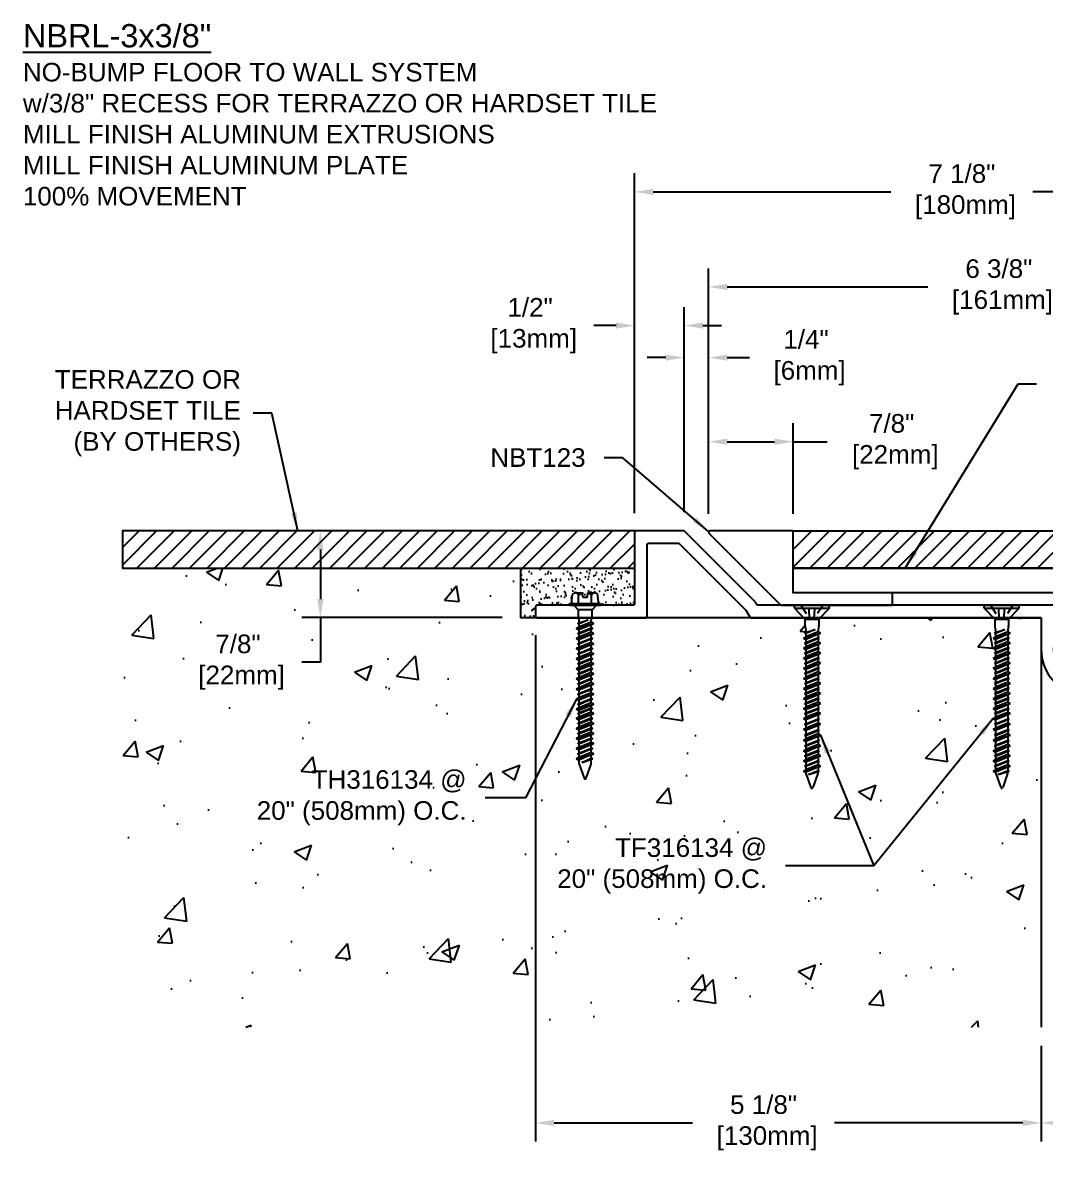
# Model space of a CAD drawing. Header units: inches. Extents: x -11.8 to 24.8, y -3.2 to 8.3.
# Drawn here: x -11.77 to -1.46, y -3.2 to 8.33 of the extents above; entities that cross this region are included whole.
import ezdxf

# ---------------------------------------------------------------- set-up
doc = ezdxf.new("R2010")
doc.units = ezdxf.units.IN
doc.header["$MEASUREMENT"] = 0
doc.linetypes.add('DASHED', pattern=[0.75, 0.5, -0.25])
for name, color, linetype in [('Anchors', 4, 'Continuous'), ('Conditions', 1, 'Continuous'), ('Dimensions', 3, 'Continuous'), ('Metals', 7, 'Continuous'), ('Text', 2, 'Continuous')]:
    doc.layers.add(name, color=color, linetype=linetype)
doc.styles.add('Arial', font='arial.ttf')
doc.dimstyles.new('Arial', dxfattribs={"dimtxt": 0.1875, "dimasz": 0.1875, "dimexe": 0.1875, "dimexo": 0.1875, "dimgap": 0.1875, "dimtad": 0, "dimtih": 1, "dimtoh": 1, "dimdec": 4, "dimzin": 0, "dimdsep": 46, "dimlunit": 4, "dimtxsty": 'Arial', "dimcen": 0.1875, "dimadec": 0, "dimazin": 0, "dimtfac": 1, "dimtdec": 4, "dimtofl": 0, "dimtmove": 0, "dimatfit": 3, "dimfxl": 0, "dimfrac": 2, "dimtolj": 1, "dimtzin": 0, "dimarcsym": 0})

# ---------------------------------------------------------------- blocks, each defined once
blk = doc.blocks.new('*D0')
at = {"layer": 'Defpoints', "color": 0}
for p in [(-5.1, 5.276), (-5.6, 3.197), (-5.1, 3.207)]:
    blk.add_point(p, dxfattribs=at)
at = {"layer": 'Dimensions', "color": 0, "lineweight": -2}
for p, q in [((-5.6, 3.384), (-5.6, 5.463)), ((-5.1, 3.394), (-5.1, 5.463)), ((-5.787, 5.276), (-6.011, 5.276)), ((-4.912, 5.276), (-4.725, 5.276))]:
    blk.add_line(p, q, dxfattribs=at)
at = {"layer": 'Dimensions', "color": 0}
for points in [[(-5.787, 5.307), (-5.787, 5.245), (-5.6, 5.276)], [(-4.912, 5.307), (-4.912, 5.245), (-5.1, 5.276)]]:
    blk.add_solid(points, dxfattribs=at)
at = {"layer": 'Dimensions', "color": 0, "insert": (-6.654, 5.276), "char_height": 0.1875, "attachment_point": 5, "style": 'Arial'}
blk.add_mtext('\\A1;1/2"\\P [13mm]', dxfattribs=at)
blk = doc.blocks.new('*D1')
at = {"layer": 'Defpoints', "color": 0}
for p in [(-1.5, -1.795), (1.5, -1.795), (1.5, -2.761)]:
    blk.add_point(p, dxfattribs=at)
at = {"layer": 'Dimensions', "color": 0, "lineweight": -2}
for p, q in [((-1.5, -1.983), (-1.5, -2.948)), ((1.5, -1.983), (1.5, -2.948)), ((-1.312, -2.761), (-0.68, -2.761)), ((1.312, -2.761), (0.68, -2.761))]:
    blk.add_line(p, q, dxfattribs=at)
at = {"layer": 'Dimensions', "color": 0}
for points in [[(-1.312, -2.73), (-1.312, -2.792), (-1.5, -2.761)], [(1.312, -2.73), (1.312, -2.792), (1.5, -2.761)]]:
    blk.add_solid(points, dxfattribs=at)
at = {"layer": 'Dimensions', "color": 0, "insert": (0, -2.761), "char_height": 0.1875, "attachment_point": 5, "style": 'Arial'}
blk.add_mtext('\\A1;3"\\P [76mm]', dxfattribs=at)
blk = doc.blocks.new('*D2')
at = {"layer": 'Defpoints', "color": 0}
for p in [(-5.6, 3.207), (-8.769, 2.332), (-6.75, 2.332)]:
    blk.add_point(p, dxfattribs=at)
at = {"layer": 'Dimensions', "color": 0, "lineweight": -2}
for p, q in [((-5.787, 3.207), (-8.957, 3.207)), ((-8.769, 3.019), (-8.769, 2.519)), ((-6.937, 2.332), (-8.957, 2.332)), ((-8.769, 2.332), (-8.769, 1.883)), ((-8.769, 1.883), (-8.957, 1.883))]:
    blk.add_line(p, q, dxfattribs=at)
at = {"layer": 'Dimensions', "color": 0}
for points in [[(-8.801, 3.019), (-8.738, 3.019), (-8.769, 3.207)], [(-8.801, 2.519), (-8.738, 2.519), (-8.769, 2.332)]]:
    blk.add_solid(points, dxfattribs=at)
at = {"layer": 'Dimensions', "color": 0, "insert": (-9.6, 1.883), "char_height": 0.1875, "attachment_point": 5, "style": 'Arial'}
blk.add_mtext('\\A1;7/8"\\P [22mm]', dxfattribs=at)
blk = doc.blocks.new('*D4')
at = {"layer": 'Defpoints', "color": 0}
for p in [(1.5, 6.624), (-5.6, 3.197), (1.5, 3.207)]:
    blk.add_point(p, dxfattribs=at)
at = {"layer": 'Dimensions', "color": 0, "lineweight": -2}
for p, q in [((-5.6, 3.384), (-5.6, 6.812)), ((1.5, 3.394), (1.5, 6.812)), ((-5.412, 6.624), (-3.016, 6.624)), ((1.312, 6.624), (-1.584, 6.624))]:
    blk.add_line(p, q, dxfattribs=at)
at = {"layer": 'Dimensions', "color": 0}
for points in [[(-5.412, 6.655), (-5.412, 6.593), (-5.6, 6.624)], [(1.312, 6.655), (1.312, 6.593), (1.5, 6.624)]]:
    blk.add_solid(points, dxfattribs=at)
at = {"layer": 'Dimensions', "color": 0, "insert": (-2.3, 6.624), "char_height": 0.1875, "attachment_point": 5, "style": 'Arial'}
blk.add_mtext('\\A1;7 1/8"\\P [180mm]', dxfattribs=at)
blk = doc.blocks.new('A$C63CB1885')
for p, q in [((-0.176, 0), (-0.175, 0.018)), ((-0.176, 0), (0.176, 0)), ((-0.176, 0), (-0.07, -0.113)), ((-0.163, 0.029), (0.163, 0.029)), ((0.07, -0.113), (0.176, 0)), ((0.176, 0), (0.175, 0.018)), ((-0.07, -0.113), (0.07, -0.113)), ((-0.07, -0.113), (-0.07, -0.18)), ((0.07, -0.113), (0.07, -0.18)), ((-0.074, -0.251), (0.032, -0.215)), ((-0.069, -0.189), (-0.063, -0.215)), ((-0.062, -0.245), (0.032, -0.215)), ((0.032, -0.215), (-0.062, -0.257)), ((-0.062, -0.225), (-0.062, -0.245)), ((0.062, -0.225), (0.062, -0.238)), ((0.069, -0.189), (0.063, -0.215)), ((-0.086, -0.302), (0.086, -0.251)), ((-0.086, -0.302), (-0.062, -0.289)), ((-0.086, -0.302), (-0.062, -0.315)), ((-0.074, -0.251), (-0.062, -0.245)), ((-0.074, -0.251), (-0.062, -0.257)), ((-0.074, -0.353), (0.074, -0.302)), ((0.062, -0.238), (-0.062, -0.289)), ((-0.062, -0.257), (-0.062, -0.289)), ((0.062, -0.264), (-0.062, -0.315)), ((-0.062, -0.346), (0.062, -0.296)), ((0.062, -0.308), (-0.062, -0.359)), ((-0.062, -0.315), (-0.062, -0.346)), ((0.062, -0.34), (-0.062, -0.391)), ((0.086, -0.251), (0.062, -0.238)), ((0.086, -0.251), (0.062, -0.264)), ((0.062, -0.264), (0.062, -0.296)), ((0.074, -0.302), (0.062, -0.296)), ((0.074, -0.302), (0.062, -0.308)), ((0.062, -0.308), (0.062, -0.34)), ((0.086, -0.353), (0.062, -0.34)), ((-0.086, -0.403), (0.086, -0.353)), ((-0.086, -0.403), (-0.062, -0.391)), ((-0.086, -0.403), (-0.062, -0.416)), ((-0.086, -0.505), (0.086, -0.454)), ((-0.074, -0.353), (-0.062, -0.346)), ((-0.074, -0.353), (-0.062, -0.359)), ((-0.074, -0.454), (0.074, -0.403)), ((-0.074, -0.454), (-0.062, -0.448)), ((-0.074, -0.454), (-0.062, -0.46)), ((-0.062, -0.359), (-0.062, -0.391)), ((0.062, -0.366), (-0.062, -0.416)), ((-0.062, -0.448), (0.062, -0.397)), ((0.062, -0.41), (-0.062, -0.46)), ((-0.062, -0.416), (-0.062, -0.448)), ((0.062, -0.441), (-0.062, -0.492)), ((-0.062, -0.46), (-0.062, -0.492)), ((0.086, -0.353), (0.062, -0.366)), ((0.062, -0.366), (0.062, -0.397)), ((0.074, -0.403), (0.062, -0.397)), ((0.074, -0.403), (0.062, -0.41)), ((0.062, -0.41), (0.062, -0.441)), ((0.086, -0.454), (0.062, -0.441)), ((0.086, -0.454), (0.062, -0.467)), ((-0.086, -0.505), (-0.062, -0.492)), ((-0.086, -0.505), (-0.062, -0.518)), ((-0.086, -0.607), (0.086, -0.556)), ((-0.074, -0.556), (0.074, -0.505)), ((-0.074, -0.556), (-0.062, -0.55)), ((-0.074, -0.556), (-0.062, -0.562)), ((0.062, -0.467), (-0.062, -0.518)), ((-0.062, -0.55), (0.062, -0.499)), ((0.062, -0.511), (-0.062, -0.562)), ((-0.062, -0.518), (-0.062, -0.55)), ((0.062, -0.543), (-0.062, -0.594)), ((-0.062, -0.562), (-0.062, -0.594)), ((0.062, -0.569), (-0.062, -0.619)), ((0.062, -0.467), (0.062, -0.499)), ((0.074, -0.505), (0.062, -0.499)), ((0.074, -0.505), (0.062, -0.511)), ((0.062, -0.511), (0.062, -0.543)), ((0.086, -0.556), (0.062, -0.543)), ((0.086, -0.556), (0.062, -0.569)), ((0.062, -0.569), (0.062, -0.6)), ((-0.086, -0.607), (-0.062, -0.594)), ((-0.086, -0.607), (-0.062, -0.619)), ((-0.086, -0.708), (0.086, -0.657)), ((-0.074, -0.657), (0.074, -0.607)), ((-0.074, -0.657), (-0.062, -0.651)), ((-0.074, -0.657), (-0.062, -0.664)), ((-0.062, -0.651), (0.062, -0.6)), ((0.062, -0.613), (-0.062, -0.664)), ((-0.062, -0.619), (-0.062, -0.651)), ((0.062, -0.644), (-0.062, -0.695)), ((-0.062, -0.664), (-0.062, -0.695)), ((0.062, -0.67), (-0.062, -0.721)), ((0.074, -0.607), (0.062, -0.6)), ((0.074, -0.607), (0.062, -0.613)), ((0.062, -0.613), (0.062, -0.644)), ((0.086, -0.657), (0.062, -0.644)), ((0.086, -0.657), (0.062, -0.67)), ((0.062, -0.67), (0.062, -0.702)), ((-0.086, -0.708), (-0.062, -0.695)), ((-0.086, -0.708), (-0.062, -0.721)), ((-0.086, -0.81), (0.086, -0.759)), ((-0.086, -0.81), (-0.062, -0.797)), ((-0.074, -0.759), (0.074, -0.708)), ((-0.074, -0.759), (-0.062, -0.753)), ((-0.074, -0.759), (-0.062, -0.765)), ((-0.062, -0.753), (0.062, -0.702)), ((0.062, -0.714), (-0.062, -0.765)), ((-0.062, -0.721), (-0.062, -0.753)), ((0.062, -0.746), (-0.062, -0.797)), ((-0.062, -0.765), (-0.062, -0.797)), ((0.062, -0.772), (-0.062, -0.823)), ((-0.062, -0.854), (0.062, -0.804)), ((0.074, -0.708), (0.062, -0.702)), ((0.074, -0.708), (0.062, -0.714)), ((0.062, -0.714), (0.062, -0.746)), ((0.086, -0.759), (0.062, -0.746)), ((0.086, -0.759), (0.062, -0.772)), ((0.062, -0.772), (0.062, -0.804)), ((0.074, -0.81), (0.062, -0.804)), ((-0.086, -0.81), (-0.062, -0.823)), ((-0.086, -0.911), (0.086, -0.86)), ((-0.086, -0.911), (-0.062, -0.898)), ((-0.086, -0.911), (-0.062, -0.924)), ((-0.074, -0.86), (0.074, -0.81)), ((-0.074, -0.86), (-0.062, -0.854)), ((-0.074, -0.86), (-0.062, -0.867)), ((-0.074, -0.962), (0.074, -0.911)), ((0.062, -0.816), (-0.062, -0.867)), ((-0.062, -0.823), (-0.062, -0.854)), ((0.062, -0.848), (-0.062, -0.898)), ((-0.062, -0.867), (-0.062, -0.898)), ((0.062, -0.873), (-0.062, -0.924)), ((-0.062, -0.956), (0.062, -0.905)), ((0.062, -0.917), (-0.062, -0.968)), ((0.074, -0.81), (0.062, -0.816)), ((0.062, -0.816), (0.062, -0.848)), ((0.086, -0.86), (0.062, -0.848)), ((0.086, -0.86), (0.062, -0.873)), ((0.062, -0.873), (0.062, -0.905)), ((0.074, -0.911), (0.062, -0.905)), ((0.074, -0.911), (0.062, -0.917)), ((0.062, -0.917), (0.062, -0.949)), ((-0.086, -1.013), (0.086, -0.962)), ((-0.086, -1.013), (-0.062, -1)), ((-0.086, -1.013), (-0.062, -1.026)), ((-0.074, -0.962), (-0.062, -0.956)), ((-0.074, -0.962), (-0.062, -0.968)), ((-0.074, -1.064), (0.074, -1.013)), ((-0.062, -0.924), (-0.062, -0.956)), ((0.062, -0.949), (-0.062, -1)), ((-0.062, -0.968), (-0.062, -1)), ((0.062, -0.975), (-0.062, -1.026)), ((-0.062, -1.057), (0.062, -1.007)), ((0.062, -1.019), (-0.062, -1.07)), ((-0.062, -1.026), (-0.062, -1.057)), ((0.086, -0.962), (0.062, -0.949)), ((0.086, -0.962), (0.062, -0.975)), ((0.062, -0.975), (0.062, -1.007)), ((0.074, -1.013), (0.062, -1.007)), ((0.074, -1.013), (0.062, -1.019)), ((0.062, -1.019), (0.062, -1.051)), ((-0.086, -1.114), (0.086, -1.064)), ((-0.086, -1.114), (-0.062, -1.101)), ((-0.086, -1.114), (-0.062, -1.127)), ((-0.074, -1.064), (-0.062, -1.057)), ((-0.074, -1.064), (-0.062, -1.07)), ((-0.074, -1.171), (0.074, -1.121)), ((0.062, -1.051), (-0.062, -1.101)), ((-0.062, -1.07), (-0.062, -1.101)), ((0.062, -1.077), (-0.062, -1.127)), ((-0.062, -1.165), (0.062, -1.115)), ((0.062, -1.127), (-0.062, -1.178)), ((-0.062, -1.127), (-0.062, -1.165)), ((0.086, -1.064), (0.062, -1.051)), ((0.086, -1.064), (0.062, -1.077)), ((0.062, -1.077), (0.062, -1.115)), ((0.074, -1.121), (0.062, -1.115)), ((0.074, -1.121), (0.062, -1.127)), ((0.062, -1.127), (0.062, -1.159)), ((-0.086, -1.222), (0.086, -1.171)), ((-0.086, -1.222), (-0.062, -1.209)), ((-0.086, -1.222), (-0.062, -1.235)), ((-0.074, -1.171), (-0.062, -1.165)), ((-0.074, -1.171), (-0.062, -1.178)), ((-0.074, -1.282), (0.074, -1.231)), ((0.062, -1.159), (-0.062, -1.209)), ((-0.062, -1.178), (-0.062, -1.209)), ((0.062, -1.184), (-0.062, -1.235)), ((-0.062, -1.275), (0.062, -1.225)), ((-0.062, -1.235), (-0.062, -1.275)), ((0.062, -1.237), (-0.062, -1.288)), ((0.086, -1.171), (0.062, -1.159)), ((0.086, -1.171), (0.062, -1.184)), ((0.062, -1.184), (0.062, -1.225)), ((0.074, -1.231), (0.062, -1.225)), ((0.074, -1.231), (0.062, -1.237)), ((0.062, -1.237), (0.062, -1.269)), ((-0.086, -1.332), (0.086, -1.282)), ((-0.086, -1.332), (-0.062, -1.319)), ((-0.086, -1.332), (-0.062, -1.345)), ((-0.074, -1.282), (-0.062, -1.275)), ((-0.074, -1.282), (-0.062, -1.288)), ((-0.074, -1.387), (0.074, -1.336)), ((-0.074, -1.387), (-0.062, -1.381)), ((0.062, -1.269), (-0.062, -1.319)), ((-0.062, -1.288), (-0.062, -1.319)), ((0.062, -1.295), (-0.062, -1.345)), ((-0.062, -1.381), (0.062, -1.33)), ((0.062, -1.343), (-0.062, -1.393)), ((-0.062, -1.345), (-0.062, -1.381)), ((0.062, -1.374), (-0.062, -1.425)), ((0.086, -1.282), (0.062, -1.269)), ((0.086, -1.282), (0.062, -1.295)), ((0.062, -1.295), (0.062, -1.33)), ((0.074, -1.336), (0.062, -1.33)), ((0.074, -1.336), (0.062, -1.343)), ((0.062, -1.343), (0.062, -1.374)), ((0.086, -1.387), (0.062, -1.374)), ((-0.086, -1.438), (0.086, -1.387)), ((-0.086, -1.438), (-0.062, -1.425)), ((-0.086, -1.438), (-0.062, -1.451)), ((-0.086, -1.54), (0.086, -1.489)), ((-0.074, -1.387), (-0.062, -1.393)), ((-0.074, -1.489), (0.074, -1.439)), ((-0.074, -1.489), (-0.062, -1.483)), ((-0.074, -1.489), (-0.062, -1.496)), ((-0.062, -1.393), (-0.062, -1.425)), ((0.062, -1.4), (-0.062, -1.451)), ((-0.062, -1.483), (0.062, -1.433)), ((0.062, -1.445), (-0.062, -1.496)), ((-0.062, -1.451), (-0.062, -1.483)), ((0.062, -1.477), (-0.062, -1.527)), ((-0.062, -1.496), (-0.062, -1.527)), ((0.086, -1.387), (0.062, -1.4)), ((0.062, -1.4), (0.062, -1.433)), ((0.074, -1.439), (0.062, -1.433)), ((0.074, -1.439), (0.062, -1.445)), ((0.062, -1.445), (0.062, -1.477)), ((0.086, -1.489), (0.062, -1.477)), ((0.086, -1.489), (0.062, -1.502)), ((-0.086, -1.54), (-0.062, -1.527)), ((-0.086, -1.54), (-0.062, -1.553)), ((-0.086, -1.643), (0.086, -1.592)), ((-0.074, -1.592), (0.074, -1.541)), ((-0.074, -1.592), (-0.062, -1.586)), ((-0.074, -1.592), (-0.062, -1.598)), ((0.062, -1.502), (-0.062, -1.553)), ((-0.062, -1.586), (0.062, -1.535)), ((0.062, -1.547), (-0.062, -1.598)), ((-0.062, -1.553), (-0.062, -1.586)), ((0.062, -1.579), (-0.062, -1.63)), ((-0.062, -1.598), (-0.062, -1.63)), ((0.062, -1.605), (-0.062, -1.655)), ((0.062, -1.502), (0.062, -1.535)), ((0.074, -1.541), (0.062, -1.535)), ((0.074, -1.541), (0.062, -1.547)), ((0.062, -1.547), (0.062, -1.579)), ((0.086, -1.592), (0.062, -1.579)), ((0.086, -1.592), (0.062, -1.605)), ((0.062, -1.605), (0.062, -1.652)), ((-0.086, -1.643), (-0.062, -1.63)), ((-0.086, -1.643), (-0.062, -1.655)), ((-0.06, -1.668), (-0.01, -1.81)), ((-0.034, -1.679), (0.062, -1.636)), ((-0.034, -1.679), (0.074, -1.643)), ((0.062, -1.649), (-0.034, -1.679)), ((0.06, -1.668), (0.01, -1.81)), ((0.074, -1.643), (0.062, -1.636)), ((0.074, -1.643), (0.062, -1.649))]:
    blk.add_line(p, q)
at = {"linetype": 'DASHED', "ltscale": 0.025}
for p, q in [((-0.113, 0.029), (-0.024, -0.106)), ((-0.024, -0.106), (-0.031, 0.028)), ((0.024, -0.106), (0.031, 0.029)), ((0.112, 0.029), (0.024, -0.106)), ((-0.024, -0.106), (0.024, -0.106))]:
    blk.add_line(p, q, dxfattribs=at)
for centre, radius, start, end in [((-0.163, 0.017), 0.0112, 90, 175), ((0.163, 0.017), 0.0112, 5, 90), ((-0.023, -0.18), 0.0465, 180, 191.9357), ((-0.109, -0.225), 0.0465, 0, 11.9357), ((0.109, -0.225), 0.0465, 168.0643, 180), ((0.023, -0.18), 0.0465, 348.0643, 0), ((-0.016, -1.652), 0.0465, 183.9476, 199.3058), ((0.016, -1.652), 0.0465, 340.6942, 0), ((0, -1.806), 0.0106, 204.1001, 335.8999)]:
    blk.add_arc(centre, radius, start, end)
blk = doc.blocks.new('TF316134')
blk.add_blockref('A$C63CB1885', (0, -0.0285))
blk = doc.blocks.new('TH316134')
for p, q in [((-0.097, 0.127), (-0.027, 0.127)), ((-0.023, 0.083), (-0.027, 0.127)), ((0.023, 0.083), (0.027, 0.127)), ((0.027, 0.127), (0.097, 0.127)), ((-0.157, 0.019), (0.157, 0.019)), ((-0.157, 0), (-0.157, 0.019)), ((-0.157, 0), (0.157, 0)), ((-0.135, 0.029), (-0.129, 0.1)), ((-0.115, 0), (-0.07, -0.045)), ((-0.065, 0.019), (-0.065, 0.1)), ((-0.023, 0.083), (0.023, 0.083)), ((0.064, 0.019), (0.064, 0.1)), ((0.115, 0), (0.07, -0.045)), ((0.135, 0.029), (0.129, 0.1)), ((0.157, 0.019), (0.157, 0)), ((-0.086, -0.234), (0.086, -0.184)), ((-0.074, -0.184), (0.032, -0.147)), ((0.032, -0.147), (-0.062, -0.19)), ((-0.062, -0.177), (0.032, -0.147)), ((0.062, -0.171), (-0.062, -0.221)), ((0.062, -0.197), (-0.062, -0.247)), ((-0.062, -0.279), (0.062, -0.228)), ((-0.086, -0.336), (0.086, -0.285)), ((-0.074, -0.285), (0.074, -0.234)), ((-0.074, -0.387), (0.074, -0.336)), ((0.062, -0.241), (-0.062, -0.291)), ((0.062, -0.272), (-0.062, -0.323)), ((0.062, -0.298), (-0.062, -0.349)), ((-0.062, -0.381), (0.062, -0.33)), ((0.062, -0.342), (-0.062, -0.393)), ((-0.086, -0.437), (0.086, -0.387)), ((-0.074, -0.488), (0.074, -0.437)), ((0.062, -0.374), (-0.062, -0.425)), ((0.062, -0.4), (-0.062, -0.45)), ((-0.062, -0.482), (0.062, -0.431)), ((0.062, -0.444), (-0.062, -0.494)), ((-0.086, -0.539), (0.086, -0.488)), ((-0.074, -0.59), (0.074, -0.539)), ((0.062, -0.475), (-0.062, -0.526)), ((0.062, -0.501), (-0.062, -0.552)), ((-0.062, -0.584), (0.062, -0.533)), ((0.062, -0.545), (-0.062, -0.596)), ((-0.086, -0.641), (0.086, -0.59)), ((-0.086, -0.742), (0.086, -0.691)), ((-0.074, -0.691), (0.074, -0.641)), ((0.062, -0.577), (-0.062, -0.628)), ((0.062, -0.603), (-0.062, -0.654)), ((-0.062, -0.685), (0.062, -0.634)), ((0.062, -0.647), (-0.062, -0.698)), ((0.062, -0.678), (-0.062, -0.729)), ((-0.086, -0.844), (0.086, -0.793)), ((-0.074, -0.793), (0.074, -0.742)), ((0.062, -0.704), (-0.062, -0.755)), ((-0.062, -0.787), (0.062, -0.736)), ((0.062, -0.748), (-0.062, -0.799)), ((0.062, -0.78), (-0.062, -0.831)), ((0.062, -0.806), (-0.062, -0.857)), ((-0.086, -0.945), (0.086, -0.895)), ((-0.074, -0.895), (0.074, -0.844)), ((-0.062, -0.888), (0.062, -0.838)), ((0.062, -0.85), (-0.062, -0.901)), ((0.062, -0.882), (-0.062, -0.932)), ((0.062, -0.907), (-0.062, -0.958)), ((-0.086, -1.047), (0.086, -0.996)), ((-0.074, -0.996), (0.074, -0.945)), ((-0.062, -0.99), (0.062, -0.939)), ((0.062, -0.951), (-0.062, -1.002)), ((0.062, -0.983), (-0.062, -1.034)), ((0.062, -1.009), (-0.062, -1.06)), ((-0.062, -1.084), (0.062, -1.033)), ((-0.086, -1.141), (0.086, -1.09)), ((-0.074, -1.09), (0.074, -1.039)), ((-0.074, -1.191), (0.074, -1.141)), ((0.062, -1.045), (-0.062, -1.096)), ((0.062, -1.077), (-0.062, -1.128)), ((0.062, -1.103), (-0.062, -1.154)), ((-0.062, -1.185), (0.062, -1.134)), ((0.062, -1.147), (-0.062, -1.198)), ((-0.086, -1.242), (0.086, -1.191)), ((-0.074, -1.293), (0.074, -1.242)), ((0.062, -1.178), (-0.062, -1.229)), ((0.062, -1.204), (-0.062, -1.255)), ((-0.062, -1.287), (0.062, -1.236)), ((0.062, -1.248), (-0.062, -1.299)), ((-0.086, -1.344), (0.086, -1.293)), ((-0.074, -1.395), (0.074, -1.344)), ((0.062, -1.28), (-0.062, -1.331)), ((0.062, -1.306), (-0.062, -1.357)), ((-0.062, -1.388), (0.062, -1.338)), ((0.062, -1.35), (-0.062, -1.401)), ((0.062, -1.382), (-0.062, -1.432)), ((-0.086, -1.445), (0.086, -1.395)), ((-0.086, -1.547), (0.086, -1.496)), ((-0.074, -1.496), (0.074, -1.445)), ((0.062, -1.407), (-0.062, -1.458)), ((-0.062, -1.49), (0.062, -1.439)), ((0.062, -1.451), (-0.062, -1.502)), ((0.062, -1.483), (-0.062, -1.534)), ((0.062, -1.509), (-0.062, -1.56)), ((-0.034, -1.584), (0.062, -1.541)), ((-0.034, -1.584), (0.074, -1.547)), ((0.062, -1.553), (-0.034, -1.584))]:
    blk.add_line(p, q)
blk.add_lwpolyline([(0.07, -0.045), (-0.07, -0.045), (-0.07, -0.112, 0.052126), (-0.069, -0.122), (-0.063, -0.148, -0.052126), (-0.062, -0.157), (-0.062, -0.177), (-0.074, -0.184), (-0.062, -0.19), (-0.062, -0.221), (-0.086, -0.234), (-0.062, -0.247), (-0.062, -0.279), (-0.074, -0.285), (-0.062, -0.291), (-0.062, -0.323), (-0.086, -0.336), (-0.062, -0.349), (-0.062, -0.381), (-0.074, -0.387), (-0.062, -0.393), (-0.062, -0.425), (-0.086, -0.437), (-0.062, -0.45), (-0.062, -0.482), (-0.074, -0.488), (-0.062, -0.494), (-0.062, -0.526), (-0.086, -0.539), (-0.062, -0.552), (-0.062, -0.584), (-0.074, -0.59), (-0.062, -0.596), (-0.062, -0.628), (-0.086, -0.641), (-0.062, -0.654), (-0.062, -0.685), (-0.074, -0.691), (-0.062, -0.698), (-0.062, -0.729), (-0.086, -0.742), (-0.062, -0.755), (-0.062, -0.787), (-0.074, -0.793), (-0.062, -0.799), (-0.062, -0.831), (-0.086, -0.844), (-0.062, -0.857), (-0.062, -0.888), (-0.074, -0.895), (-0.062, -0.901), (-0.062, -0.932), (-0.086, -0.945), (-0.062, -0.958), (-0.062, -0.99), (-0.074, -0.996), (-0.062, -1.002), (-0.062, -1.034), (-0.086, -1.047), (-0.062, -1.06), (-0.062, -1.084), (-0.074, -1.09), (-0.062, -1.096), (-0.062, -1.128), (-0.086, -1.141), (-0.062, -1.154), (-0.062, -1.185), (-0.074, -1.191), (-0.062, -1.198), (-0.062, -1.229), (-0.086, -1.242), (-0.062, -1.255), (-0.062, -1.287), (-0.074, -1.293), (-0.062, -1.299), (-0.062, -1.331), (-0.086, -1.344), (-0.062, -1.357), (-0.062, -1.388), (-0.074, -1.395), (-0.062, -1.401), (-0.062, -1.432), (-0.086, -1.445), (-0.062, -1.458), (-0.062, -1.49), (-0.074, -1.496), (-0.062, -1.502), (-0.062, -1.534), (-0.086, -1.547), (-0.062, -1.56), (-0.062, -1.586, 0.084437), (-0.06, -1.601), (-0.01, -1.744, 0.648167), (0.01, -1.744), (0.06, -1.601, 0.084437), (0.062, -1.586), (0.062, -1.553), (0.074, -1.547), (0.062, -1.541), (0.062, -1.509), (0.086, -1.496), (0.062, -1.483), (0.062, -1.451), (0.074, -1.445), (0.062, -1.439), (0.062, -1.407), (0.086, -1.395), (0.062, -1.382), (0.062, -1.35), (0.074, -1.344), (0.062, -1.338), (0.062, -1.306), (0.086, -1.293), (0.062, -1.28), (0.062, -1.248), (0.074, -1.242), (0.062, -1.236), (0.062, -1.204), (0.086, -1.191), (0.062, -1.178), (0.062, -1.147), (0.074, -1.141), (0.062, -1.134), (0.062, -1.103), (0.086, -1.09), (0.062, -1.077), (0.062, -1.045), (0.074, -1.039), (0.062, -1.033), (0.062, -1.009), (0.086, -0.996), (0.062, -0.983), (0.062, -0.951), (0.074, -0.945), (0.062, -0.939), (0.062, -0.907), (0.086, -0.895), (0.062, -0.882), (0.062, -0.85), (0.074, -0.844), (0.062, -0.838), (0.062, -0.806), (0.086, -0.793), (0.062, -0.78), (0.062, -0.748), (0.074, -0.742), (0.062, -0.736), (0.062, -0.704), (0.086, -0.691), (0.062, -0.678), (0.062, -0.647), (0.074, -0.641), (0.062, -0.634), (0.062, -0.603), (0.086, -0.59), (0.062, -0.577), (0.062, -0.545), (0.074, -0.539), (0.062, -0.533), (0.062, -0.501), (0.086, -0.488), (0.062, -0.475), (0.062, -0.444), (0.074, -0.437), (0.062, -0.431), (0.062, -0.4), (0.086, -0.387), (0.062, -0.374), (0.062, -0.342), (0.074, -0.336), (0.062, -0.33), (0.062, -0.298), (0.086, -0.285), (0.062, -0.272), (0.062, -0.241), (0.074, -0.234), (0.062, -0.228), (0.062, -0.197), (0.086, -0.184), (0.062, -0.171), (0.062, -0.157, -0.052126), (0.063, -0.148), (0.069, -0.122, 0.052126), (0.07, -0.112)], format="xyb", close=True)
for centre, radius, start, end in [((-0.097, 0.095), 0.0327, 9.285, 170.715), ((0, 0.038), 0.0896, 107.4215, 136.0407), ((0, 0.038), 0.0896, 43.9593, 72.5785), ((0.097, 0.095), 0.0327, 9.285, 170.715), ((-0.146, 0.03), 0.0112, 270, 355), ((0.146, 0.03), 0.0112, 185, 270)]:
    blk.add_arc(centre, radius, start, end)
blk = doc.blocks.new('*D10')
at = {"layer": 'Defpoints', "color": 0}
for p in [(-4.854, 4.953), (-5.1, 3.207), (-4.854, 3.192)]:
    blk.add_point(p, dxfattribs=at)
at = {"layer": 'Dimensions', "color": 0, "lineweight": -2}
for p, q in [((-5.1, 3.394), (-5.1, 5.141)), ((-4.854, 3.379), (-4.854, 5.141)), ((-5.287, 4.953), (-5.475, 4.953)), ((-4.666, 4.953), (-4.442, 4.953))]:
    blk.add_line(p, q, dxfattribs=at)
at = {"layer": 'Dimensions', "color": 0}
for points in [[(-5.287, 4.984), (-5.287, 4.922), (-5.1, 4.953)], [(-4.666, 4.984), (-4.666, 4.922), (-4.854, 4.953)]]:
    blk.add_solid(points, dxfattribs=at)
at = {"layer": 'Dimensions', "color": 0, "insert": (-3.872, 4.953), "char_height": 0.1875, "attachment_point": 5, "style": 'Arial'}
blk.add_mtext('\\A1;1/4"\\P [6mm]', dxfattribs=at)
blk = doc.blocks.new('*D11')
at = {"layer": 'Defpoints', "color": 0}
for p in [(-6.6, 2.342), (-1.5, -1.795), (-1.5, -2.761)]:
    blk.add_point(p, dxfattribs=at)
at = {"layer": 'Dimensions', "color": 0, "lineweight": -2}
for p, q in [((-6.6, 2.154), (-6.6, -2.948)), ((-1.5, -1.983), (-1.5, -2.948)), ((-6.412, -2.761), (-5.016, -2.761)), ((-1.687, -2.761), (-3.584, -2.761))]:
    blk.add_line(p, q, dxfattribs=at)
at = {"layer": 'Dimensions', "color": 0}
for points in [[(-6.412, -2.73), (-6.412, -2.792), (-6.6, -2.761)], [(-1.687, -2.73), (-1.687, -2.792), (-1.5, -2.761)]]:
    blk.add_solid(points, dxfattribs=at)
at = {"layer": 'Dimensions', "color": 0, "insert": (-4.3, -2.761), "char_height": 0.1875, "attachment_point": 5, "style": 'Arial'}
blk.add_mtext('\\A1;5 1/8"\\P [130mm]', dxfattribs=at)
blk = doc.blocks.new('*D12')
at = {"layer": 'Defpoints', "color": 0}
for p in [(-4.854, 5.666), (-4.854, 3.192), (1.5, 3.207)]:
    blk.add_point(p, dxfattribs=at)
at = {"layer": 'Dimensions', "color": 0, "lineweight": -2}
for p, q in [((-4.854, 3.379), (-4.854, 5.853)), ((1.5, 3.394), (1.5, 5.853)), ((-4.666, 5.666), (-2.643, 5.666)), ((1.312, 5.666), (-1.211, 5.666))]:
    blk.add_line(p, q, dxfattribs=at)
at = {"layer": 'Dimensions', "color": 0}
for points in [[(-4.666, 5.697), (-4.666, 5.634), (-4.854, 5.666)], [(1.312, 5.697), (1.312, 5.634), (1.5, 5.666)]]:
    blk.add_solid(points, dxfattribs=at)
at = {"layer": 'Dimensions', "color": 0, "insert": (-1.927, 5.666), "char_height": 0.1875, "attachment_point": 5, "style": 'Arial'}
blk.add_mtext('\\A1;6 3/8"\\P [161mm]', dxfattribs=at)
blk = doc.blocks.new('NBA60110')
blk.add_lwpolyline([(2.161, 0.007, 0.267949), (2.174, 0), (5.085, 0, -0.414214), (5.1, -0.015), (5.1, -0.325, 0.738322), (5.922, -0.578, 0.436073), (5.912, -0.534), (5.857, -0.502, 0.388901), (5.816, -0.511, -3.172023), (5.816, -0.139, 0.388901), (5.857, -0.148), (5.912, -0.116, 0.436073), (5.922, -0.072, 0.248202), (5.55, 0.125), (2.246, 0.125, -0.267949), (2.233, 0.132), (2.221, 0.153, 0.065543), (2.219, 0.156), (1.504, 0.871, 0.198912), (1.494, 0.875), (1.015, 0.875, 0.414214), (1, 0.86), (1, 0.14, -0.414214), (0.985, 0.125), (0.015, 0.125, 0.414214), (0, 0.11), (0, 0.015, 0.414214), (0.015, 0), (1.11, 0, 0.414214), (1.125, 0.015), (1.125, 0.735, -0.414214), (1.14, 0.75), (1.442, 0.75, -0.198912), (1.453, 0.746), (2.119, 0.08, -0.065543), (2.121, 0.077)], format="xyb", close=True)
blk = doc.blocks.new('NBT123')
blk.add_lwpolyline([(-0.985, 0.61, 0.414214), (-1, 0.625), (-1.824, 0.625, 0.668179), (-1.834, 0.599), (-1.114, -0.121, 0.198912), (-1.104, -0.125), (0, -0.125, 0.414214), (0.015, -0.11), (0.015, -0.015, 0.414214), (0, 0), (-0.97, 0, -0.414214), (-0.985, 0.015)], format="xyb", close=True)
blk = doc.blocks.new('*D50')
at = {"layer": 'Defpoints', "color": 0}
for p in [(-4.854, 4.106), (-4.854, 3.192), (-4, 3.192)]:
    blk.add_point(p, dxfattribs=at)
at = {"layer": 'Dimensions', "color": 0, "lineweight": -2}
for p, q in [((-4.854, 3.379), (-4.854, 4.293)), ((-4, 3.379), (-4, 4.293)), ((-4.666, 4.106), (-4.188, 4.106)), ((-4, 4.106), (-3.66, 4.106))]:
    blk.add_line(p, q, dxfattribs=at)
at = {"layer": 'Dimensions', "color": 0}
for points in [[(-4.666, 4.137), (-4.666, 4.074), (-4.854, 4.106)], [(-4.188, 4.137), (-4.188, 4.074), (-4, 4.106)]]:
    blk.add_solid(points, dxfattribs=at)
at = {"layer": 'Dimensions', "color": 0, "insert": (-3.008, 4.106), "char_height": 0.1875, "attachment_point": 5, "style": 'Arial'}
blk.add_mtext('\\A1;7/8"\\P [22mm]', dxfattribs=at)

msp = doc.modelspace()

# ---------------------------------------------------------------- hatches: boundary and pattern name
at = {"layer": 'Conditions'}
h = msp.add_hatch(dxfattribs=at)
h.set_pattern_fill('ANSI31', color=256, style=0)
h.set_pattern_definition([(45, (6.52531, -4e-16), (-0.08838835, 0.08838835), [])])
h.paths.add_polyline_path([(-5.59969, 3.19675), (-5.59969, 3.20675), (-10.76564, 3.20675), (-10.76564, 2.83175), (-5.59969, 2.83175)])
h = msp.add_hatch(dxfattribs=at)
h.set_pattern_fill('ANSI31', color=256, style=0)
h.set_pattern_definition([(45, (-0.125, -2e-14), (-0.0883883, 0.0883883), [])])
h.paths.add_polyline_path([(1.25, 2.83175), (1.25, 3.20675), (-4.00005, 3.20675), (-4.00005, 2.83175)])
h = msp.add_hatch(dxfattribs=at)
h.set_pattern_fill('AR-CONC', color=256, scale=0.25, style=0)
h.paths.add_polyline_path([(-1.5, 2.32176, 0.41421356), (-1.51, 2.33175), (-1.81385, 2.33175), (-1.829, 2.31575), (-1.829, 2.2438), (-1.83549, 2.21307, 0.05212645), (-1.8365, 2.20346), (-1.8365, 2.19009), (-1.8125, 2.17716), (-1.8365, 2.16424), (-1.8365, 2.13254), (-1.82506, 2.12638), (-1.8365, 2.12022), (-1.8365, 2.08852), (-1.8125, 2.0756), (-1.8365, 2.06267), (-1.8365, 2.03098), (-1.82506, 2.02482), (-1.8365, 2.01865), (-1.8365, 1.98696), (-1.8125, 1.97404), (-1.8365, 1.96111), (-1.8365, 1.92942), (-1.82506, 1.92325), (-1.8365, 1.91709), (-1.8365, 1.8854), (-1.8125, 1.87247), (-1.8365, 1.85955), (-1.8365, 1.82786), (-1.82506, 1.82169), (-1.8365, 1.81553), (-1.8365, 1.78384), (-1.8125, 1.77091), (-1.8365, 1.75799), (-1.8365, 1.72629), (-1.82506, 1.72013), (-1.8365, 1.71397), (-1.8365, 1.68227), (-1.8125, 1.66935), (-1.8365, 1.65642), (-1.8365, 1.62473), (-1.82506, 1.61857), (-1.8365, 1.6124), (-1.8365, 1.58071), (-1.8125, 1.56779), (-1.8365, 1.55486), (-1.8365, 1.52317), (-1.82506, 1.517), (-1.8365, 1.51084), (-1.8365, 1.47915), (-1.8125, 1.46622), (-1.8365, 1.4533), (-1.8365, 1.42161), (-1.82506, 1.41544), (-1.8365, 1.40928), (-1.8365, 1.37759), (-1.8125, 1.36466), (-1.8365, 1.35174), (-1.8365, 1.31373), (-1.82506, 1.30756), (-1.8365, 1.3014), (-1.8365, 1.26971), (-1.8125, 1.25678), (-1.8365, 1.24386), (-1.8365, 1.2036), (-1.82506, 1.19743), (-1.8365, 1.19127), (-1.8365, 1.15958), (-1.8125, 1.14665), (-1.8365, 1.13373), (-1.8365, 1.09797), (-1.82506, 1.0918), (-1.8365, 1.08564), (-1.8365, 1.05395), (-1.8125, 1.04102), (-1.8365, 1.0281), (-1.8365, 0.9957), (-1.82506, 0.98954), (-1.8365, 0.98338), (-1.8365, 0.95168), (-1.8125, 0.93876), (-1.8365, 0.92583), (-1.8365, 0.89344), (-1.82506, 0.88728), (-1.8365, 0.88112), (-1.8365, 0.84942), (-1.8125, 0.8365), (-1.8365, 0.82357), (-1.8365, 0.79188), (-1.82506, 0.78572), (-1.8365, 0.77955), (-1.8365, 0.76813), (-1.88853, 0.61961, -0.77412328), (-1.90897, 0.61961), (-1.95839, 0.76066, -0.06654669), (-1.96088, 0.77273), (-1.985, 0.78572), (-1.96089, 0.7987), (-1.96089, 0.83028), (-1.97244, 0.8365), (-1.9609, 0.84271), (-1.9609, 0.875), (-1.985, 0.88798), (-1.9609, 0.90095), (-1.9609, 0.93255), (-1.97244, 0.93876), (-1.9609, 0.94497), (-1.96091, 0.97727), (-1.985, 0.99024), (-1.96091, 1.00321), (-1.96091, 1.03481), (-1.97244, 1.04102), (-1.96091, 1.04723), (-1.96091, 1.0829), (-1.985, 1.09587), (-1.96092, 1.10884), (-1.96092, 1.14045), (-1.97244, 1.14665), (-1.96092, 1.15286), (-1.96092, 1.19304), (-1.985, 1.206), (-1.96092, 1.21896), (-1.96093, 1.25058), (-1.97244, 1.25678), (-1.96093, 1.26298), (-1.96093, 1.30092), (-1.985, 1.31388), (-1.96093, 1.32684), (-1.96093, 1.35847), (-1.97244, 1.36466), (-1.96094, 1.37085), (-1.96094, 1.40249), (-1.985, 1.41544), (-1.96094, 1.4284), (-1.96094, 1.46003), (-1.97244, 1.46622), (-1.96094, 1.47241), (-1.96095, 1.50405), (-1.985, 1.517), (-1.96095, 1.52996), (-1.96095, 1.5616), (-1.97244, 1.56779), (-1.96095, 1.57397), (-1.96095, 1.60562), (-1.985, 1.61857), (-1.96096, 1.63151), (-1.96096, 1.66317), (-1.97244, 1.66935), (-1.96096, 1.67553), (-1.96096, 1.70719), (-1.985, 1.72013), (-1.96096, 1.73307), (-1.96097, 1.76474), (-1.97244, 1.77091), (-1.96097, 1.77709), (-1.96097, 1.80875), (-1.985, 1.82169), (-1.96097, 1.83463), (-1.96097, 1.8663), (-1.97244, 1.87247), (-1.96097, 1.87865), (-1.96098, 1.91032), (-1.985, 1.92325), (-1.96098, 1.93619), (-1.96098, 1.96787), (-1.97244, 1.97404), (-1.96098, 1.9802), (-1.96099, 2.01189), (-1.985, 2.02482), (-1.96099, 2.03775), (-1.96099, 2.06944), (-1.97244, 2.0756), (-1.96099, 2.08176), (-1.96099, 2.11345), (-1.985, 2.12638), (-1.961, 2.1393), (-1.961, 2.171), (-1.97244, 2.17716), (-1.961, 2.18332), (-1.961, 2.20346, 0.05212645), (-1.96201, 2.21307), (-1.9685, 2.2438), (-1.9685, 2.31575), (-1.98365, 2.33175), (-3.16307, 2.33175), (-3.25769, 2.33175, -0.00145245), (-3.2592, 2.33175), (-3.72726, 2.33175), (-3.74241, 2.31575), (-3.74241, 2.2438), (-3.74891, 2.21307, 0.05212645), (-3.74991, 2.20346), (-3.74991, 2.19009), (-3.72591, 2.17716), (-3.74991, 2.16424), (-3.74991, 2.13254), (-3.73847, 2.12638), (-3.74991, 2.12022), (-3.74991, 2.08852), (-3.72591, 2.0756), (-3.74991, 2.06267), (-3.74991, 2.03098), (-3.73847, 2.02482), (-3.74991, 2.01865), (-3.74991, 1.98696), (-3.72591, 1.97404), (-3.74991, 1.96111), (-3.74991, 1.92942), (-3.73847, 1.92325), (-3.74991, 1.91709), (-3.74991, 1.8854), (-3.72591, 1.87247), (-3.74991, 1.85955), (-3.74991, 1.82786), (-3.73847, 1.82169), (-3.74991, 1.81553), (-3.74991, 1.78384), (-3.72591, 1.77091), (-3.74991, 1.75799), (-3.74991, 1.72629), (-3.73847, 1.72013), (-3.74991, 1.71397), (-3.74991, 1.68227), (-3.72591, 1.66935), (-3.74991, 1.65642), (-3.74991, 1.62473), (-3.73847, 1.61857), (-3.74991, 1.6124), (-3.74991, 1.58071), (-3.72591, 1.56779), (-3.74991, 1.55486), (-3.74991, 1.52317), (-3.73847, 1.517), (-3.74991, 1.51084), (-3.74991, 1.47915), (-3.72591, 1.46622), (-3.74991, 1.4533), (-3.74991, 1.42161), (-3.73847, 1.41544), (-3.74991, 1.40928), (-3.74991, 1.37759), (-3.72591, 1.36466), (-3.74991, 1.35174), (-3.74991, 1.31373), (-3.73847, 1.30756), (-3.74991, 1.3014), (-3.74991, 1.26971), (-3.72591, 1.25678), (-3.74991, 1.24386), (-3.74991, 1.2036), (-3.73847, 1.19743), (-3.74991, 1.19127), (-3.74991, 1.15958), (-3.72591, 1.14665), (-3.74991, 1.13373), (-3.74991, 1.09797), (-3.73847, 1.0918), (-3.74991, 1.08564), (-3.74991, 1.05395), (-3.72591, 1.04102), (-3.74991, 1.0281), (-3.74991, 0.9957), (-3.73847, 0.98954), (-3.74991, 0.98338), (-3.74991, 0.95168), (-3.72591, 0.93876), (-3.74991, 0.92583), (-3.74991, 0.89344), (-3.73847, 0.88728), (-3.74991, 0.88112), (-3.74991, 0.84942), (-3.72591, 0.8365), (-3.74991, 0.82357), (-3.74991, 0.79188), (-3.73847, 0.78572), (-3.74991, 0.77955), (-3.74991, 0.76813), (-3.80194, 0.61961, -0.77412328), (-3.82238, 0.61961), (-3.8718, 0.76066, -0.06654669), (-3.87429, 0.77273), (-3.89841, 0.78572), (-3.8743, 0.7987), (-3.8743, 0.83028), (-3.88585, 0.8365), (-3.87431, 0.84271), (-3.87431, 0.875), (-3.89841, 0.88798), (-3.87431, 0.90095), (-3.87431, 0.93255), (-3.88585, 0.93876), (-3.87431, 0.94497), (-3.87432, 0.97727), (-3.89841, 0.99024), (-3.87432, 1.00321), (-3.87432, 1.03481), (-3.88585, 1.04102), (-3.87432, 1.04723), (-3.87432, 1.0829), (-3.89841, 1.09587), (-3.87433, 1.10884), (-3.87433, 1.14045), (-3.88585, 1.14665), (-3.87433, 1.15286), (-3.87433, 1.19304), (-3.89841, 1.206), (-3.87433, 1.21896), (-3.87434, 1.25058), (-3.88585, 1.25678), (-3.87434, 1.26298), (-3.87434, 1.30092), (-3.89841, 1.31388), (-3.87434, 1.32684), (-3.87435, 1.35847), (-3.88585, 1.36466), (-3.87435, 1.37085), (-3.87435, 1.40249), (-3.89841, 1.41544), (-3.87435, 1.4284), (-3.87435, 1.46003), (-3.88585, 1.46622), (-3.87435, 1.47241), (-3.87436, 1.50405), (-3.89841, 1.517), (-3.87436, 1.52996), (-3.87436, 1.5616), (-3.88585, 1.56779), (-3.87436, 1.57397), (-3.87436, 1.60562), (-3.89841, 1.61857), (-3.87437, 1.63151), (-3.87437, 1.66317), (-3.88585, 1.66935), (-3.87437, 1.67553), (-3.87437, 1.70719), (-3.89841, 1.72013), (-3.87437, 1.73307), (-3.87438, 1.76474), (-3.88585, 1.77091), (-3.87438, 1.77709), (-3.87438, 1.80875), (-3.89841, 1.82169), (-3.87438, 1.83463), (-3.87438, 1.8663), (-3.88585, 1.87247), (-3.87439, 1.87865), (-3.87439, 1.91032), (-3.89841, 1.92325), (-3.87439, 1.93619), (-3.87439, 1.96787), (-3.88585, 1.97404), (-3.87439, 1.9802), (-3.8744, 2.01189), (-3.89841, 2.02482), (-3.8744, 2.03775), (-3.8744, 2.06944), (-3.88585, 2.0756), (-3.8744, 2.08176), (-3.8744, 2.11345), (-3.89841, 2.12638), (-3.87441, 2.1393), (-3.87441, 2.171), (-3.88585, 2.17716), (-3.87441, 2.18332), (-3.87441, 2.20346, 0.05212645), (-3.87542, 2.21307), (-3.88191, 2.2438), (-3.88191, 2.31575), (-3.89706, 2.33175), (-4.4293, 2.33175), (-6.03164, 2.33175), (-6.03644, 2.30907, 0.05212645), (-6.03744, 2.29946), (-6.03744, 2.28609), (-6.01344, 2.27316), (-6.03744, 2.26024), (-6.03744, 2.22854), (-6.026, 2.22238), (-6.03744, 2.21622), (-6.03744, 2.18452), (-6.01344, 2.1716), (-6.03744, 2.15867), (-6.03744, 2.12698), (-6.026, 2.12082), (-6.03744, 2.11465), (-6.03744, 2.08296), (-6.01344, 2.07004), (-6.03744, 2.05711), (-6.03744, 2.02542), (-6.026, 2.01925), (-6.03744, 2.01309), (-6.03744, 1.9814), (-6.01344, 1.96847), (-6.03744, 1.95555), (-6.03744, 1.92386), (-6.026, 1.91769), (-6.03744, 1.91153), (-6.03744, 1.87984), (-6.01344, 1.86691), (-6.03744, 1.85399), (-6.03744, 1.82229), (-6.026, 1.81613), (-6.03744, 1.80997), (-6.03744, 1.77827), (-6.01344, 1.76535), (-6.03744, 1.75242), (-6.03744, 1.72073), (-6.026, 1.71457), (-6.03744, 1.7084), (-6.03744, 1.67671), (-6.01344, 1.66379), (-6.03744, 1.65086), (-6.03744, 1.61917), (-6.026, 1.613), (-6.03744, 1.60684), (-6.03744, 1.57515), (-6.01344, 1.56222), (-6.03744, 1.5493), (-6.03744, 1.51761), (-6.026, 1.51144), (-6.03744, 1.50528), (-6.03744, 1.47359), (-6.01344, 1.46066), (-6.03744, 1.44774), (-6.03744, 1.42386), (-6.026, 1.41769), (-6.03744, 1.41153), (-6.03744, 1.37984), (-6.01344, 1.36691), (-6.03744, 1.35399), (-6.03744, 1.32229), (-6.026, 1.31613), (-6.03744, 1.30997), (-6.03744, 1.27827), (-6.01344, 1.26535), (-6.03744, 1.25242), (-6.03744, 1.22073), (-6.026, 1.21457), (-6.03744, 1.2084), (-6.03744, 1.17671), (-6.01344, 1.16379), (-6.03744, 1.15086), (-6.03744, 1.11917), (-6.026, 1.113), (-6.03744, 1.10684), (-6.03744, 1.07515), (-6.01344, 1.06222), (-6.03744, 1.0493), (-6.03744, 1.01761), (-6.026, 1.01144), (-6.03744, 1.00528), (-6.03744, 0.97359), (-6.01344, 0.96066), (-6.03744, 0.94774), (-6.03744, 0.91604), (-6.026, 0.90988), (-6.03744, 0.90372), (-6.03744, 0.86318), (-6.08947, 0.71467, -0.77412328), (-6.10992, 0.71467), (-6.16194, 0.86318), (-6.16194, 0.89695), (-6.18594, 0.90988), (-6.16194, 0.9228), (-6.16194, 0.9545), (-6.17339, 0.96066), (-6.16194, 0.96682), (-6.16194, 0.99852), (-6.18594, 1.01144), (-6.16194, 1.02437), (-6.16194, 1.05606), (-6.17339, 1.06222), (-6.16194, 1.06839), (-6.16194, 1.10008), (-6.18594, 1.113), (-6.16194, 1.12593), (-6.16194, 1.15762), (-6.17339, 1.16379), (-6.16194, 1.16995), (-6.16194, 1.20164), (-6.18594, 1.21457), (-6.16194, 1.22749), (-6.16194, 1.25919), (-6.17339, 1.26535), (-6.16194, 1.27151), (-6.16194, 1.3032), (-6.18594, 1.31613), (-6.16194, 1.32905), (-6.16194, 1.36075), (-6.17339, 1.36691), (-6.16194, 1.37307), (-6.16194, 1.39695), (-6.18594, 1.40988), (-6.16194, 1.4228), (-6.16194, 1.4545), (-6.17339, 1.46066), (-6.16194, 1.46682), (-6.16194, 1.49852), (-6.18594, 1.51144), (-6.16194, 1.52437), (-6.16194, 1.55606), (-6.17339, 1.56222), (-6.16194, 1.56839), (-6.16194, 1.60008), (-6.18594, 1.613), (-6.16194, 1.62593), (-6.16194, 1.65762), (-6.17339, 1.66379), (-6.16194, 1.66995), (-6.16194, 1.70164), (-6.18594, 1.71457), (-6.16194, 1.72749), (-6.16194, 1.75919), (-6.17339, 1.76535), (-6.16194, 1.77151), (-6.16194, 1.8032), (-6.18594, 1.81613), (-6.16194, 1.82905), (-6.16194, 1.86075), (-6.17339, 1.86691), (-6.16194, 1.87307), (-6.16194, 1.90477), (-6.18594, 1.91769), (-6.16194, 1.93062), (-6.16194, 1.96231), (-6.17339, 1.96847), (-6.16194, 1.97464), (-6.16194, 2.00633), (-6.18594, 2.01925), (-6.16194, 2.03218), (-6.16194, 2.06387), (-6.17339, 2.07004), (-6.16194, 2.0762), (-6.16194, 2.10789), (-6.18594, 2.12082), (-6.16194, 2.13374), (-6.16194, 2.16544), (-6.17339, 2.1716), (-6.16194, 2.17776), (-6.16194, 2.20945), (-6.18594, 2.22238), (-6.16194, 2.2353), (-6.16194, 2.267), (-6.17339, 2.27316), (-6.16194, 2.27932), (-6.16194, 2.29946, 0.05212645), (-6.16295, 2.30907), (-6.16774, 2.33175), (-6.58969, 2.33175), (-6.74969, 2.33175), (-6.74969, 2.83175), (-10.76564, 2.83175), (-10.76564, -1.79548), (-1.5, -1.79548)])
h.paths.add_polyline_path([(-10.10251, 2.20788), (-9.09748, 2.20788), (-9.09748, 1.55811), (-10.10251, 1.55811)], flags=24)
h.paths.add_polyline_path([(-6.08092, 1.83532), (-4.19966, 1.83532), (-4.19966, 1.23172), (-6.08092, 1.23172)], flags=25)
h.paths.add_polyline_path([(-9.4277, 0.84389), (-7.24817, 0.84389), (-7.24817, 0.18824), (-9.4277, 0.18824)], flags=24)
h.paths.add_polyline_path([(-3.9617, -0.50078), (-2.927, -0.50078), (-2.927, -0.78843), (-3.9617, -0.78843)], flags=24)
h.paths.add_polyline_path([(-6.39747, 0.15706), (-4.21794, 0.15706), (-4.21794, -0.49859), (-6.39747, -0.49859)], flags=24)
h.paths.add_polyline_path([(-4.98089, -1.01825), (-2.26291, -1.01825), (-2.26291, -1.6739), (-4.98089, -1.6739)], flags=24)
h.paths.add_polyline_path([(-8.11653, 1.48734), (-7.25372, 1.48734), (-7.25372, 1.20199), (-8.11653, 1.20199)], flags=24)
h = msp.add_hatch(dxfattribs=at)
h.set_pattern_fill('AR-SAND', color=256, scale=0.0625, style=0)
h.set_pattern_definition([(37.5, (5.02531, -4e-16), (-0.0039371, 0.1204265), [0, -0.095, 0, -0.10625, 0, -0.1015625]), (7.5, (5.0253, -4e-16), (0.110611, 0.1763841), [0, -0.05125, 0, -0.085625, 0, -0.0328125]), (327.5, (4.94843, -4e-16), (0.1946339, 0.0003537), [0, -0.03125, 0, -0.1125, 0, -0.146875]), (317.5, (4.94843, -4e-16), (0.187883, 0.0548547), [0, -0.015625, 0, -0.07375, 0, -0.084375])])
h.paths.add_polyline_path([(-6.74969, 2.33175), (-6.58969, 2.33175, -0.41421356), (-6.59969, 2.34175), (-6.59969, 2.44675, -0.41421356), (-6.58969, 2.45675), (-6.25644, 2.45675), (-6.25644, 2.4755), (-6.24612, 2.4755, 0.38887873), (-6.23491, 2.48577), (-6.22869, 2.55685, -0.36750749), (-6.19644, 2.58425), (-6.12688, 2.58425), (-6.12294, 2.53925), (-6.07644, 2.53925), (-6.07251, 2.58425), (-6.00294, 2.58425, -0.36750749), (-5.97069, 2.55685), (-5.96447, 2.48577, 0.38887873), (-5.95327, 2.4755), (-5.94294, 2.4755), (-5.94294, 2.45675), (-5.60969, 2.45675, 0.41421356), (-5.59969, 2.46675), (-5.59969, 2.83175), (-6.74969, 2.83175)])

# ---------------------------------------------------------------- linework, layer by layer
for p, q in [((-6.74969, 2.83175), (-6.74969, 2.33175)), ((-1.5, 2.33175), (-6.74969, 2.33175)), ((-1.5, 2.33175), (-1.5, -1.79548))]:
    msp.add_line(p, q, dxfattribs=at)
for points in [[(-5.59969, 2.83175), (-5.59969, 3.20675), (-10.76564, 3.20675), (-10.76564, 2.83175)], [(-4.00005, 3.20675), (1.25, 3.20675), (1.25, 2.83175), (-4.00005, 2.83175)]]:
    msp.add_lwpolyline(points, close=True, dxfattribs=at)
at = {"layer": 'Metals'}
msp.add_lwpolyline([(-4.00005, 2.83175), (1.25, 2.83175), (1.25, 2.58175), (-4.00005, 2.58175)], close=True, dxfattribs=at)

# ---------------------------------------------------------------- block references
msp.add_blockref('NBA60110', (-6.6, 2.33175))
at = {"layer": 'Anchors'}
for name, p in [('TH316134', (-6.09969, 2.45675)), ('TF316134', (-3.81216, 2.45675)), ('TF316134', (-1.89875, 2.45675))]:
    msp.add_blockref(name, p, dxfattribs=at)
at = {"layer": 'Metals'}
msp.add_blockref('NBT123', (-3.01505, 2.58175), dxfattribs=at)

# ---------------------------------------------------------------- texts
at = {"layer": 'Text', "char_height": 0.1875, "style": 'Arial'}
for s, insert, width, attachment_point in [('{\\H1.25x;\\LNBRL-3x3/8"\\P}NO-BUMP FLOOR TO WALL SYSTEM\\Pw/3/8" RECESS FOR TERRAZZO OR HARDSET TILE\\PMILL FINISH ALUMINUM EXTRUSIONS\\PMILL FINISH ALUMINUM PLATE\\P100% MOVEMENT', (-11.76897, 8.31539), 7.5157046, 1), ('TERRAZZO OR \\PHARDSET TILE{\\A1;\\P(BY OTHERS)}', (-9.57051, 4.39267), 3.5331609, 6), ('NBT123', (-6.09458, 3.9447), 3.6631334, 6)]:
    msp.add_mtext(s, dxfattribs=dict(at, insert=insert, width=width, attachment_point=attachment_point))
at = {"layer": 'Text', "char_height": 0.1875, "attachment_point": 6, "style": 'Arial'}
for s, insert in [('TH316134 @\\P20" (508mm) O.C.', (-7.29505, 0.51607)), ('TF316134 @\\P20" (508mm) O.C.', (-4.26481, -0.17077))]:
    msp.add_mtext(s, dxfattribs=dict(at, insert=insert))

# ---------------------------------------------------------------- dimensions: what is measured, and where the dimension line sits
at = {"layer": 'Dimensions'}
for base, p1, p2, picture, middle in [((1.5, 6.62416), (-5.59969, 3.19675), (1.5, 3.20675), '*D4', (-2.29969, 6.62416)), ((-4.85384, 5.66574), (1.5, 3.20675), (-4.85384, 3.19175), '*D12', (-1.92676, 5.66574)), ((-5.09969, 5.27586), (-5.59969, 3.19675), (-5.09969, 3.20675), '*D0', (-6.65422, 5.27586)), ((-4.853835, 4.953169), (-5.099693, 3.206755), (-4.853835, 3.191755), '*D10', (-3.872146, 4.953169)), ((-1.5, -2.76083), (-6.59969, 2.34175), (-1.5, -1.79548), '*D11', (-4.29969, -2.76083)), ((1.5, -2.76083), (-1.5, -1.79548), (1.5, -1.79548), '*D1', (0, -2.76083))]:
    dim = msp.add_linear_dim(base=base, p1=p1, p2=p2, dimstyle='Arial', override={"dimpost": '\\X'}, dxfattribs=at)
    dim.commit()
    dim.dimension.update_dxf_attribs({"geometry": picture, "text_midpoint": middle, "dimtype": 160})
for base, p1, p2, angle, picture, middle in [((-4.85384, 4.10561), (-4.00005, 3.19175), (-4.85384, 3.19175), 180, '*D50', (-3.00807, 4.10561)), ((-8.76936, 2.33175), (-5.59969, 3.20675), (-6.74969, 2.33175), 90, '*D2', (-9.6, 1.883))]:
    dim = msp.add_linear_dim(base=base, p1=p1, p2=p2, angle=angle, dimstyle='Arial', override={"dimpost": '\\X'}, dxfattribs=at)
    dim.commit()
    dim.dimension.update_dxf_attribs({"geometry": picture, "text_midpoint": middle, "dimtype": 160})

# ---------------------------------------------------------------- leaders
at = {"layer": 'Text'}
for points, override in [([(-2.87353, 2.83175), (-1.73385, 4.68923), (-1.54635, 4.68923)], {"dimgap": 0.125, "dimtad": 0}), ([(-8.99788, 3.20675), (-9.25801, 4.39267), (-9.44551, 4.39267)], {"dimgap": 0.125, "dimtad": 0}), ([(-4.85269, 3.1975), (-5.71958, 3.9447), (-5.90708, 3.9447)], {"dimgap": 0.1875, "dimtad": 0}), ([(-3.72591, 1.14665), (-3.18839, -0.17077), (-4.07731, -0.17077)], {"dimgap": 0.25, "dimtad": 0})]:
    msp.add_leader(points, dimstyle='Arial', override=override, dxfattribs=at)
at = {"layer": 'Text', "annotation_type": 0, "has_hookline": 1, "hookline_direction": 1, "text_width": 2.08578}
for points in [[(-6.18594, 1.51144), (-6.6998, 0.51607), (-7.10755, 0.51607)], [(-1.985, 1.31388), (-3.18839, -0.17077), (-4.07731, -0.17077)]]:
    msp.add_leader(points, dimstyle='Arial', override={"dimgap": 0.1875, "dimtad": 0}, dxfattribs=at)

doc.saveas('drawing.dxf')
